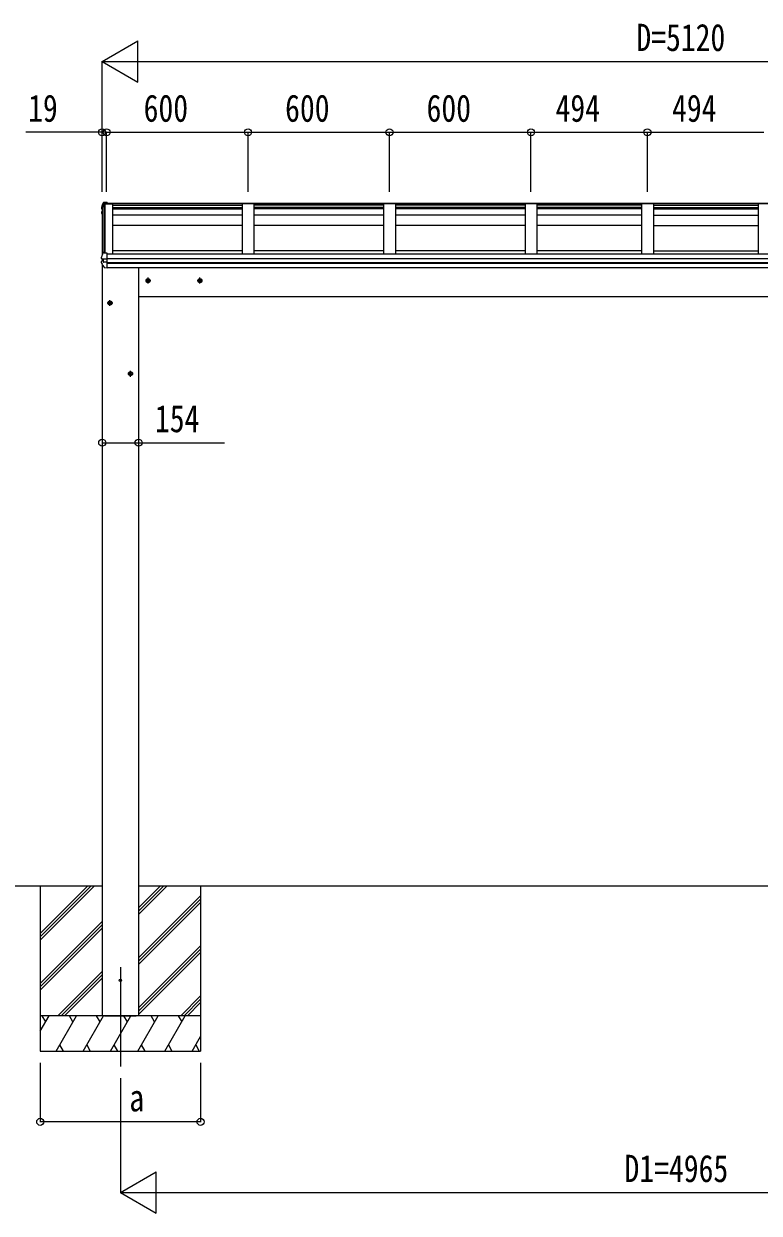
# Model space of a CAD drawing. Units: millimetres, scale not verified. Extents: x -14718 to 14718, y -10395 to 10395.
# Drawn here: x -10537 to -7418, y -6225 to -1181 of the extents above; entities that cross this region are included whole.
import ezdxf
from ezdxf.enums import TextEntityAlignment as Align

# ---------------------------------------------------------------- set-up
doc = ezdxf.new("R2010")
doc.units = ezdxf.units.MM
doc.header["$LTSCALE"] = 50
for name, color, linetype in [('0-3_YKK_12', 2, 'Continuous'), ('0-4_YKK_13', 4, 'Continuous'), ('0-5_YKK_A1', 4, 'Continuous'), ('0-6_YKK_D', 6, 'Continuous')]:
    doc.layers.add(name, color=color, linetype=linetype)
doc.styles.add('ＭＳ ゴシック', font='')
doc.styles.get('ＭＳ ゴシック').set_extended_font_data('MS Gothic')

msp = doc.modelspace()

# ---------------------------------------------------------------- linework, layer by layer
at = {"layer": '0-3_YKK_12'}
msp.add_line((-10127.43, -5181.55), (-10127.43, -5602.63), dxfattribs=at)
at = {"layer": '0-4_YKK_13'}
for p, q in [((-10207.41, -1960.01), (-10207.41, -1964.03)), ((-10206.35, -1965.3), (-10204.93, -1965.58)), ((-10204.93, -1963.7), (-10205.5, -1963.59)), ((-10204.93, -1964.05), (-10205.5, -1963.94)), ((-10198.11, -1943.96), (-10196.91, -1943.9)), ((-10196.76, -1943.69), (-10197.13, -1941.21)), ((-10196.91, -1943.9), (-10197.13, -1942.41)), ((-10182.93, -1937.98), (-10197.09, -1938.75)), ((-10185.93, -1943.08), (-10196.76, -1943.69)), ((-10196.76, -1943.69), (-10196.76, -1944.11)), ((-10196.76, -1944.07), (-10185.93, -1944.07)), ((-10185.93, -1940.84), (-10185.93, -1944.07)), ((-10185.93, -1940.84), (-10182.93, -1940.84)), ((-10182.93, -1937.99), (-10182.93, -1937.98)), ((-10182.93, -1937.98), (-10182.93, -1940.41)), ((-10182.93, -1940.84), (-10182.93, -1940.41)), ((-10207.81, -1978.95), (-10207.81, -1983)), ((-10207.76, -1978.62), (-10207.77, -1978.68)), ((-10204.93, -1981.37), (-10206.75, -1981.73)), ((-10204.93, -1977.36), (-10206.07, -1977.5)), ((-10205.78, -1983.06), (-10204.93, -1982.9)), ((-10182.93, -2153.27), (-10182.93, -2152.95)), ((-10182.93, -2153.96), (-10182.93, -2153.27)), ((-10182.93, -2176.17), (-10182.93, -2153.96)), ((-10207.97, -2194.9), (-10207.97, -2188.37)), ((-10207.5, -2176.34), (-10207.5, -2169.84)), ((-10199.93, -2185.99), (-10207.16, -2187.39)), ((-10206.64, -2177.34), (-10206.7, -2177.32)), ((-10206.64, -2177.34), (-10206.63, -2177.33)), ((-10199.38, -2178.27), (-10205.76, -2177.48)), ((-10199.93, -2178.2), (-10199.93, -2192)), ((-10182.93, -2178.27), (-10197.72, -2178.36)), ((-10182.93, -2192.12), (-10197.72, -2191.92)), ((-10195.31, -2215.34), (-10195.3, -2215.36)), ((-10182.93, -2216.43), (-10194.52, -2215.8)), ((-10182.93, -2177.43), (-10182.93, -2176.17)), ((-10182.93, -2178.27), (-10182.93, -2177.43)), ((-10182.93, -2192.12), (-10182.93, -2178.27)), ((-10182.93, -2194.03), (-10182.93, -2192.12)), ((-10182.93, -2195.55), (-10182.93, -2194.03)), ((-10182.93, -2216.03), (-10182.93, -2195.55)), ((-10182.93, -2216.43), (-10182.93, -2216.03)), ((-10021.44, -2269.8), (-9998.44, -2269.8)), ((-10009.94, -2282.31), (-10009.94, -2257.29)), ((-9801.44, -2269.8), (-9778.44, -2269.8)), ((-9789.94, -2282.31), (-9789.94, -2257.29)), ((-10182.94, -2364.8), (-10159.94, -2364.8)), ((-10171.44, -2377.31), (-10171.44, -2352.29)), ((-10095.94, -2664.8), (-10072.94, -2664.8)), ((-10084.44, -2677.31), (-10084.44, -2652.29))]:
    msp.add_line(p, q, dxfattribs=at)
for points in [[(-10199.74, -1939.96), (-10203.98, -1950.57), (-10207.33, -1959.52), (-10207.39, -1959.79), (-10207.4, -1959.85)], [(-10207.4, -1959.85), (-10207.4, -1959.96), (-10207.4, -1960.01)], [(-10199.74, -1943.53), (-10200.73, -1946.02), (-10201.72, -1948.52), (-10202.69, -1951.02), (-10203.64, -1953.52), (-10204.58, -1956.03), (-10205.51, -1958.55), (-10206.43, -1961.07), (-10207.33, -1963.59)], [(-10182.93, -1940.41), (-10197.13, -1941.21), (-10197.13, -1942.41), (-10198.25, -1942.47)], [(-10196.83, -1944.11), (-10196.91, -1943.55), (-10196.91, -1943.9)], [(-10207.77, -1978.64), (-10207.8, -1978.81), (-10207.8, -1978.95)], [(-10207.64, -1983.64), (-10206.17, -1986.19), (-10204.93, -1988.31)], [(-10199.57, -2148.7), (-10200.6, -2151.28), (-10201.63, -2153.87), (-10202.63, -2156.46), (-10203.62, -2159.06), (-10204.6, -2161.66), (-10205.56, -2164.27), (-10206.51, -2166.89), (-10207.45, -2169.5)], [(-10182.93, -2152.95), (-10196.93, -2153.63), (-10196.93, -2147.98), (-10198.69, -2148.08)], [(-10207.45, -2169.5), (-10207.5, -2169.71), (-10207.5, -2169.84)], [(-10204.16, -2177.56), (-10205.39, -2177.52), (-10206.63, -2177.33)], [(-10199.38, -2178.27), (-10199.13, -2178.3), (-10198.98, -2178.31)], [(-10009.94, -2277.31), (-10016.44, -2273.55), (-10016.44, -2266.05), (-10009.94, -2262.29)], [(-10009.94, -2277.31), (-10003.44, -2273.55), (-10003.44, -2266.05), (-10009.94, -2262.29)], [(-9789.94, -2277.31), (-9796.44, -2273.55), (-9796.44, -2266.05), (-9789.94, -2262.29)], [(-9789.94, -2277.31), (-9783.44, -2273.55), (-9783.44, -2266.05), (-9789.94, -2262.29)], [(-10171.44, -2372.31), (-10177.94, -2368.55), (-10177.94, -2361.05), (-10171.44, -2357.29)], [(-10171.44, -2372.31), (-10164.94, -2368.55), (-10164.94, -2361.05), (-10171.44, -2357.29)], [(-10084.44, -2672.31), (-10090.94, -2668.55), (-10090.94, -2661.05), (-10084.44, -2657.29)], [(-10084.44, -2672.31), (-10077.94, -2668.55), (-10077.94, -2661.05), (-10084.44, -2657.29)]]:
    msp.add_lwpolyline(points, dxfattribs=at)
for centre, radius in [((-10009.94, -2269.8), 8.5), ((-10009.94, -2269.8), 7.7), ((-10009.94, -2269.8), 6.5), ((-9789.94, -2269.8), 8.5), ((-9789.94, -2269.8), 7.7), ((-9789.94, -2269.8), 6.5), ((-10171.44, -2364.8), 8.5), ((-10171.44, -2364.8), 7.7), ((-10171.44, -2364.8), 6.5), ((-10084.44, -2664.8), 8.5), ((-10084.44, -2664.8), 7.7), ((-10084.44, -2664.8), 6.5), ((-10127.43, -5237.5), 5)]:
    msp.add_circle(centre, radius, dxfattribs=at)
for centre, radius, start, end in [((-10206.11, -1964.03), 1.3, 160.55137, 259.11062), ((-10205.44, -1963.65), 0.299, 160.48478, 259.11069), ((-9736, -2130.52), 498.52, 158.04646, 160.43093), ((-10205.44, -1963.3), 0.3, 212.93591, 259.04607), ((-10198.16, -1944.17), 1.7, 92.9577, 157.99775), ((-10197.51, -1941.34), 2.62, 80.76, 148.16555), ((-10198.09, -1944.26), 0.3, 92.95769, 158.00506), ((-10206.51, -1983), 1.3, 100.8784, 209.72862), ((-10206.5, -1978.91), 1.3, 99.76805, 169.97457), ((-10206.05, -1979.83), 2.32, 92.65141, 119.69627), ((-10205.73, -1983.36), 0.299, 100.87832, 209.80871), ((-9773.17, -1734.75), 499.04, 209.85327, 210.09589), ((-9773.17, -1735.09), 499.04, 209.85327, 210.09589), ((-10198.64, -2149.08), 1, 92.95955, 157.94622), ((-10206.98, -2188.37), 0.998, 100.914, 179.94879), ((-10206.97, -2194.9), 1, 180, 210.67851), ((-9813.03, -1961.19), 459.05, 210.67556, 213.61643), ((-10206.5, -2176.34), 1, 180, 258.54639), ((-10200.27, -2175.64), 16.37, 271.41275, 274.51688), ((-10194.46, -2214.8), 1, 213.61937, 266.89265)]:
    msp.add_arc(centre, radius, start, end, dxfattribs=at)
for centre, major_axis, ratio, start_param, end_param in [((-10198.93, -2191.8), (1, 0.195), 0.067217, 3.1284981, 3.4826308), ((-10199.08, -2170.75), (-9.96, 2.12), 0.734427, 1.7356015, 1.8609052), ((-10199.08, -2199.52), (9.97, 1.96), 0.736539, 1.29146, 1.4167637)]:
    msp.add_ellipse(centre, major_axis=major_axis, ratio=ratio, start_param=start_param, end_param=end_param, dxfattribs=at)
at = {"layer": '0-5_YKK_A1'}
for p, q in [((-10204.93, -1962.67), (-10197.81, -1944.11)), ((-10204.93, -1962.67), (-10204.93, -2162.55)), ((-10197.93, -1944.43), (-10197.93, -2148.04)), ((-10197.81, -1944.11), (-10160.93, -1944.11)), ((-10192.23, -2153.4), (-10192.23, -1944.11)), ((-10185.93, -1942.54), (-5103.93, -1942.54)), ((-10160.93, -1944.11), (-10160.93, -2155.98)), ((-10160.93, -1949.59), (-9610.93, -1949.59)), ((-10160.93, -1959.62), (-9610.93, -1959.62)), ((-10160.93, -1964.48), (-9610.93, -1964.48)), ((-10160.93, -1965.99), (-9610.93, -1965.99)), ((-9560.93, -1944.11), (-9610.93, -1944.11)), ((-9610.93, -1944.11), (-9610.93, -2155.98)), ((-9560.93, -1944.11), (-9610.93, -1944.11)), ((-9560.93, -1944.11), (-9560.93, -2155.98)), ((-9010.93, -1949.59), (-9560.93, -1949.59)), ((-9010.93, -1959.62), (-9560.93, -1959.62)), ((-9010.93, -1964.48), (-9560.93, -1964.48)), ((-9010.93, -1965.99), (-9560.93, -1965.99)), ((-8960.93, -1944.11), (-9010.93, -1944.11)), ((-9010.93, -1944.11), (-9010.93, -2155.98)), ((-8960.93, -1944.11), (-8960.93, -2155.98)), ((-8410.93, -1949.59), (-8960.93, -1949.59)), ((-8410.93, -1959.62), (-8960.93, -1959.62)), ((-8410.93, -1964.48), (-8960.93, -1964.48)), ((-8410.93, -1965.99), (-8960.93, -1965.99)), ((-8360.93, -1944.11), (-8410.93, -1944.11)), ((-8410.93, -1944.11), (-8410.93, -2155.98)), ((-8360.93, -1944.11), (-8360.93, -2155.98)), ((-7916.93, -1949.59), (-8360.93, -1949.59)), ((-7916.93, -1959.62), (-8360.93, -1959.62)), ((-7916.93, -1964.48), (-8360.93, -1964.48)), ((-7916.93, -1965.99), (-8360.93, -1965.99)), ((-7866.93, -1944.11), (-7916.93, -1944.11)), ((-7916.93, -1944.11), (-7916.93, -2155.98)), ((-7866.93, -1944.11), (-7866.93, -2155.98)), ((-7866.93, -1949.59), (-7422.93, -1949.59)), ((-7866.93, -1959.62), (-7422.93, -1959.62)), ((-7866.93, -1964.48), (-7422.93, -1964.48)), ((-7866.93, -1965.99), (-7422.93, -1965.99)), ((-7372.93, -1944.11), (-7422.93, -1944.11)), ((-7422.93, -1944.11), (-7422.93, -2155.98)), ((-9610.93, -1992.95), (-10160.93, -1992.95)), ((-9010.93, -1992.95), (-9560.93, -1992.95)), ((-8410.93, -1992.95), (-8960.93, -1992.95)), ((-7916.93, -1992.95), (-8360.93, -1992.95)), ((-7866.93, -1992.95), (-7422.93, -1992.95)), ((-9610.93, -2035.47), (-10160.93, -2035.47)), ((-9010.93, -2035.47), (-9560.93, -2035.47)), ((-8410.93, -2035.47), (-8960.93, -2035.47)), ((-7916.93, -2035.47), (-8360.93, -2035.47)), ((-7866.93, -2035.47), (-7422.93, -2035.47)), ((-10182.93, -2155.98), (-5106.93, -2155.98)), ((-9610.93, -2144.05), (-10160.93, -2144.05)), ((-9010.93, -2144.05), (-9560.93, -2144.05)), ((-8410.93, -2144.05), (-8960.93, -2144.05)), ((-7916.93, -2144.05), (-8360.93, -2144.05)), ((-7866.93, -2144.05), (-7422.93, -2144.05)), ((-10204.93, -2177.58), (-10204.93, -2186.96)), ((-10182.93, -2175.51), (-5106.93, -2175.51)), ((-10182.93, -2176.41), (-5106.93, -2176.41)), ((-10182.93, -2193.65), (-5106.93, -2193.65)), ((-10182.93, -2195.61), (-5106.93, -2195.61)), ((-10182.93, -2213.64), (-5106.93, -2213.64)), ((-10050.43, -2337.5), (-5239.43, -2337.5)), ((-10204.43, -4837.5), (-10743.99, -4837.5)), ((-10467.43, -4837.5), (-10467.43, -5537.5)), ((-10467.43, -5038.48), (-10266.45, -4837.5)), ((-10467.43, -5052.62), (-10252.31, -4837.5)), ((-10467.43, -5066.76), (-10238.17, -4837.5)), ((-5239.43, -4837.5), (-10050.43, -4837.5)), ((-10050.43, -4958.13), (-9929.8, -4837.5)), ((-10050.43, -4943.99), (-9943.94, -4837.5)), ((-10049.93, -4929.35), (-9958.08, -4837.5)), ((-9787.43, -4837.5), (-9787.43, -5537.5)), ((-10050.43, -5141.98), (-9787.43, -4878.98)), ((-10050.43, -5156.12), (-9787.43, -4893.12)), ((-10050.43, -5170.26), (-9787.43, -4907.26)), ((-10467.43, -5250.61), (-10204.43, -4987.61)), ((-10467.43, -5264.75), (-10204.43, -5001.75)), ((-10467.43, -5278.89), (-10204.43, -5015.9)), ((-10050.43, -5354.11), (-9787.43, -5091.11)), ((-10050.43, -5368.25), (-9787.43, -5105.25)), ((-10050.43, -5382.39), (-9787.43, -5119.39)), ((-10392.19, -5387.5), (-10204.43, -5199.74)), ((-10378.05, -5387.5), (-10204.43, -5213.88)), ((-10363.9, -5387.5), (-10204.43, -5228.03)), ((-9871.69, -5387.5), (-9787.43, -5303.24)), ((-9857.55, -5387.5), (-9787.43, -5317.38)), ((-9843.4, -5387.5), (-9787.43, -5331.53)), ((-9787.43, -5387.5), (-10467.43, -5387.5)), ((-10467.43, -5453.58), (-10429.28, -5387.5)), ((-10444.28, -5413.48), (-10459.28, -5387.5)), ((-10400.41, -5537.5), (-10313.81, -5387.5)), ((-10328.81, -5413.48), (-10343.81, -5387.5)), ((-10284.94, -5537.5), (-10198.34, -5387.5)), ((-10213.34, -5413.48), (-10228.34, -5387.5)), ((-10049.93, -5387.5), (-10204.93, -5387.5)), ((-10194.93, -5387.5), (-10059.93, -5387.5)), ((-10169.47, -5537.5), (-10082.87, -5387.5)), ((-10097.87, -5413.48), (-10112.87, -5387.5)), ((-10054, -5537.5), (-9967.4, -5387.5)), ((-9982.4, -5413.48), (-9997.4, -5387.5)), ((-9938.53, -5537.5), (-9851.93, -5387.5)), ((-9881.93, -5387.5), (-9866.93, -5413.48)), ((-9823.06, -5537.5), (-9787.43, -5475.78)), ((-10467.43, -5537.5), (-9787.43, -5537.5)), ((-10385.42, -5511.52), (-10370.42, -5537.5)), ((-10269.94, -5511.52), (-10254.94, -5537.5)), ((-10154.47, -5511.52), (-10139.48, -5537.5)), ((-10039, -5511.52), (-10024.01, -5537.5)), ((-9923.53, -5511.52), (-9908.54, -5537.5)), ((-9808.06, -5511.52), (-9793.07, -5537.5))]:
    msp.add_line(p, q, dxfattribs=at)
for points in [[(-10185.93, -1944.11), (-10185.93, -1940.84), (-5103.93, -1940.84)], [(-10204.43, -2201.05), (-10204.43, -4837.5), (-10204.43, -5387.5)], [(-10050.43, -2213.64), (-10050.43, -4837.5), (-10050.43, -5387.5)]]:
    msp.add_lwpolyline(points, dxfattribs=at)
at = {"layer": '0-6_YKK_D'}
for p, q in [((-10204.93, -1340.84), (-10053.38, -1253.34)), ((-10053.38, -1428.34), (-10053.38, -1253.34)), ((-10204.93, -1893.4), (-10204.93, -1339.84)), ((-10204.93, -1340.84), (-10053.38, -1428.34)), ((-10204.93, -1340.84), (-9901.82, -1340.84)), ((-10029.93, -1340.84), (-5259.93, -1340.84)), ((-10204.93, -1640.84), (-10528.73, -1640.84)), ((-10204.93, -1893.4), (-10204.93, -1639.84)), ((-10185.93, -1640.84), (-10204.93, -1640.84)), ((-10185.93, -1893.4), (-10185.93, -1639.84)), ((-10185.93, -1893.4), (-10185.93, -1639.84)), ((-10185.93, -1640.84), (-9585.93, -1640.84)), ((-10185.93, -1640.84), (-10126.43, -1640.84)), ((-9585.93, -1893.4), (-9585.93, -1639.84)), ((-9585.93, -1893.4), (-9585.93, -1639.84)), ((-9585.93, -1640.84), (-8985.93, -1640.84)), ((-8985.93, -1893.4), (-8985.93, -1639.84)), ((-8985.93, -1893.4), (-8985.93, -1639.84)), ((-8985.93, -1640.84), (-8385.93, -1640.84)), ((-8385.93, -1893.4), (-8385.93, -1639.84)), ((-8385.93, -1893.4), (-8385.93, -1639.84)), ((-8385.93, -1640.84), (-7891.93, -1640.84)), ((-7891.93, -1893.4), (-7891.93, -1639.84)), ((-7891.93, -1893.4), (-7891.93, -1639.84)), ((-7891.93, -1640.84), (-7397.93, -1640.84)), ((-10467.43, -5587.5), (-10467.43, -5838.5)), ((-9787.43, -5587.5), (-9787.43, -5838.5)), ((-10127.43, -5652.63), (-10127.43, -6138.5)), ((-9787.43, -5837.5), (-10467.43, -5837.5)), ((-10127.43, -6137.5), (-9975.88, -6050)), ((-9975.88, -6225), (-9975.88, -6050)), ((-10127.43, -6137.5), (-9975.88, -6225)), ((-10127.43, -6137.5), (-9824.32, -6137.5)), ((-9952.43, -6137.5), (-5337.43, -6137.5))]:
    msp.add_line(p, q, dxfattribs=at)
msp.add_lwpolyline([(-10204.43, -2957.33), (-10050.43, -2957.33), (-9685.33, -2957.33)], dxfattribs=at)
for centre in [(-10204.93, -1640.84), (-10185.93, -1640.84), (-10185.93, -1640.84), (-9585.93, -1640.84), (-9585.93, -1640.84), (-8985.93, -1640.84), (-8985.93, -1640.84), (-8385.93, -1640.84), (-8385.93, -1640.84), (-7891.93, -1640.84), (-7891.93, -1640.84), (-10204.43, -2957.33), (-10050.43, -2957.33), (-10467.43, -5837.5), (-9787.43, -5837.5)]:
    msp.add_circle(centre, 14.88, dxfattribs=at)

# ---------------------------------------------------------------- texts
at = {"layer": '0-6_YKK_D', "style": 'ＭＳ ゴシック', "width": 0.8}
for s, p in [('D=5120', (-7938.93, -1330.84)), ('19', (-10518.73, -1630.84)), ('600', (-10028.73, -1630.84)), ('600', (-9428.73, -1630.84)), ('600', (-8828.73, -1630.84)), ('494', (-8281.73, -1630.84)), ('494', (-7787.73, -1630.84)), ('154', (-9980.93, -2947.33)), ('a', (-10089.49, -5827.5)), ('D1=4965', (-7989.33, -6127.5))]:
    msp.add_text(s, height=115.5, dxfattribs=at).set_placement(p, align=Align.BOTTOM_LEFT)

doc.saveas('drawing.dxf')
